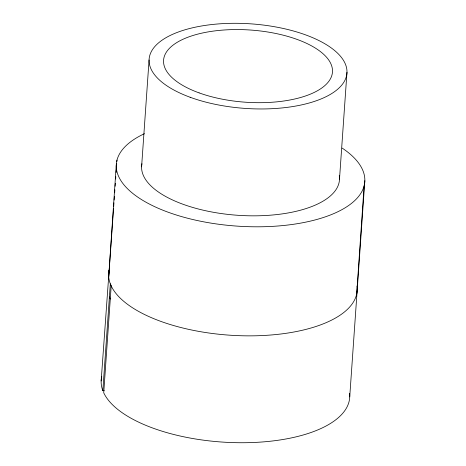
<?xml version="1.0" encoding="UTF-8"?>
<svg xmlns="http://www.w3.org/2000/svg" width="466" height="466" viewBox="0 0 466 466"><rect width="100%" height="100%" fill="white"/><g stroke="black" fill="none" stroke-linecap="round" stroke-linejoin="round"><path stroke-width="0.7" d="M116.25 165.319L108.7 276.891L113.535 208.727M349.727 396.898L364.837 180.68M356.682 294.087L364.109 185.864M113.692 206.549L113.943 202.797M114.153 200.025L114.409 196.291M114.671 192.773L114.875 189.779M115.131 186.243L115.335 183.272M115.644 178.991L115.801 176.765M116.11 172.467L116.261 170.259M116.57 165.943L116.727 163.752M116.879 161.591L116.983 160.141M104.279 390.677L102.84 390.712L110.326 283.835L111.199 285.92L103.726 392.797A124.55 53.229 4 0 0 241.178 442.735A124.55 53.229 4 0 0 349.593 393.374M141.594 166.857L149.068 59.986M339.498 179.142L346.972 72.265M101.163 380.967L109.155 270.035A124.55 53.229 4 0 0 230.687 335.252A124.55 53.229 4 0 0 357.014 286.095M109.411 296.924L110.285 299.009M102.84 390.712A124.55 53.229 4 0 1 101.739 376.668M342.155 148.083A124.55 53.229 4 0 1 320.981 218.257A124.55 53.229 4 0 1 153.384 206.048A124.55 53.229 4 0 1 144.46 133.678M339.254 175.647A99.153 42.377 4 0 1 239.757 215.414A99.153 42.377 4 0 1 141.955 163.7M190.169 97.272A99.153 42.377 4 0 0 346.477 76.022A99.153 42.377 4 0 0 207.417 25.088A99.153 42.377 4 0 0 190.169 97.272M199.104 92.885A84.643 36.173 4 0 0 332.124 74.327A84.643 36.173 4 0 0 212.828 31.164A84.643 36.173 4 0 0 199.104 92.885"/></g></svg>
